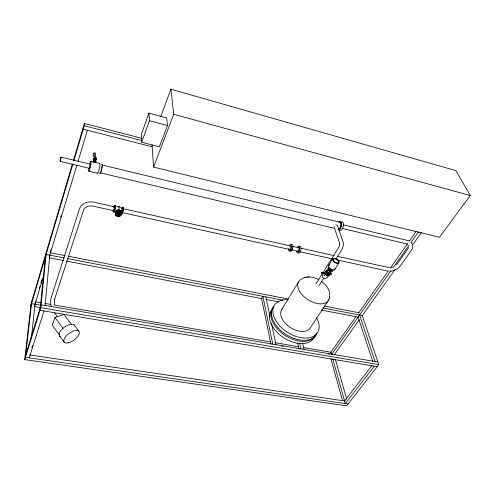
<?xml version="1.0" encoding="UTF-8"?>
<svg xmlns="http://www.w3.org/2000/svg" width="495" height="495" viewBox="0 0 495 495"><rect width="100%" height="100%" fill="white"/><g stroke="black" fill="none" stroke-linecap="round" stroke-linejoin="round"><path stroke-width="0.74" d="M328.501 273.655C326.533 271.712 331.687 271.019 330.363 272.943M95.244 162.366L95.294 160.912M95.337 159.452L95.541 152.887M94.019 162.335L94.347 160.603M94.118 159.421L94.335 152.868M113.615 209.694C113.757 211.736 115.106 206.396 114.135 207.479M322.567 275.214C321.49 279.811 327.671 279.298 328.433 275.523M73.823 160.986L84.261 125.767L84.385 123.484L142.022 138.359M330.258 274.397L330.184 273.939M83.37 126.906L83.247 129.201L152.188 146.805M326.867 273.797L326.118 274.991L325.153 273.549L326.211 275.065L327.808 275.845L328.748 274.614L330.419 274.162A2.648 1.485 32 0 0 330.53 273.791M329.46 273.574C330.456 272.993 330.573 274.781 329.719 273.84M117.791 213.005L117.934 212.504L118.627 212.398M45.076 305.489L49.809 255.148M94.124 159.631L94.279 159.285M322.839 307.933L362.266 315.556L378.805 364.611L346.611 405.813L24.75 359.605L40.819 307.68L46.363 251.974M94.285 158.815L94.291 158.647M45.596 254.572L40.002 310.309L377.19 366.677M95.288 161.686L95.356 161.945A1.281 1.033 5.9 0 0 95.714 160.504A1.281 1.033 5.9 0 0 93.84 160.256A1.281 1.033 5.9 0 0 93.784 161.778M94.78 158.796L95.696 159.05L94.842 158.703A0.792 0.433 18.9 0 0 94.452 159.285A0.792 0.433 18.9 0 0 95.665 159.582A0.792 0.433 18.9 0 0 95.374 158.815L95.17 158.685M325.407 272.516L326.125 271.384M329.416 273.976C329.707 274.812 329.187 273.958 330.239 274.329C330.87 273.11 328.55 273.902 329.788 274.527M329.658 273.89L329.788 274.645L330.382 274.416M31.377 338.06L35.232 302.389M24.75 359.605L31.123 303.485L72.4 163.987M31.804 301.17L25.468 357.285L348.065 403.951M119.054 208.649L119.035 206.706L117.049 206.613M95.677 159.068L94.997 158.716M89.36 167.52L89.428 167.056M412.756 246.454L412.298 248.731L411.289 250.594L400.177 266.124C397.671 269.354 393.605 271.112 389.565 271.223M123.001 210.418L123.168 209.936L123.008 210.635M115.818 214.112L116.455 212.528L117.853 213.63L117.965 214.459L118.942 214.267L116.455 212.856M120.935 213.852L120.297 215.43L118.905 214.007L120.297 215.43M95.436 158.214L95.399 158.561L94.403 158.171C96.11 157.094 92.955 159.718 95.875 157.973C96.779 158.344 95.325 159.563 96.247 158.542L94.929 157.862M329.311 297.953C331.186 291.592 326.731 285.071 321.682 281.531M332.56 269.954L332.263 271.074L333.042 269.849M329.057 266.749L328.03 269.002C328.996 265.697 329.781 270.449 331.693 269.942C331.273 272.609 328.569 270.363 328.105 269.002M328.389 267.844L328.055 269.082L328.928 267.783M121.77 210.61L121.553 211.365M94.056 152.695C93.035 153.357 92.435 157.416 94.174 156.129M73.495 160.275L84.385 123.484M30.839 305.972L72.944 163.944M39.297 288.455L39.965 286.234M40.85 283.276L41.964 279.582M50.187 252.215L50.849 250M60.625 217.46L61.293 215.238M34.334 306.56L43.721 275.381M49.228 257.091L76.923 165.058M78.043 161.358L87.398 130.265M25.078 356.734L41.104 304.815L377.926 362M31.847 347.645L32.54 345.448M29.242 357.829L43.981 310.978M94.848 157.719L94.551 158.357L95.189 158.27M94.823 158.592L94.774 158.74A0.792 0.433 18.9 0 0 94.434 159.334A0.792 0.433 18.9 0 0 95.646 159.631A0.792 0.433 18.9 0 0 95.362 158.864L95.337 158.994M95.535 159.056L94.799 158.833M95.151 158.48L95.43 158.153L94.898 158.815M95.479 158.276L95.331 158.555A1.281 1.033 6 0 1 95.838 159.953M94.978 157.707L95.752 157.899L95.318 157.899M95.306 158.307L95.875 157.973M96.247 158.542L95.541 158.282L95.844 158.839M123.02 208.191L123.008 207.764M71.664 324.677L63.973 314.517L54.908 317.493L52.309 325.252L59.468 334.898M89.904 164.996L90.331 164.167L89.335 168.164M94.755 158.876C94.811 159.452 96.451 158.932 94.984 158.802M148.946 113.157L141.304 134.56L141.688 142.257L159.39 146.792L167.471 125.544L166.722 117.977L148.946 113.157L149.447 120.718L141.688 142.257M116.455 212.528L115.873 214.465L117.903 214.069L117.909 214.397L115.978 214.768L116.152 215.096L117.507 215.969L118.039 214.174M118.862 211.903L117.507 215.969M331.594 269.917L330.765 271.26M118.33 213.704L118.862 212.231L116.746 212.64L118.144 213.741L116.746 212.312L117.736 211.91M118.497 214.199L120.007 215.647L117.903 216.055L118.429 214.261L118.373 214.595M119.252 211.99L120.786 213.524L118.856 213.896L118.85 213.568L120.78 213.197L119.252 211.99L118.757 214.267L118.212 214.434L118.522 214.255M117.903 216.055L118.435 214.589L118.002 213.735L118.441 214.459M118.72 213.791L119.258 212.318M160.813 116.467L170.905 89.187L455.87 170.608L470.25 195.506L439.436 237.297L153.561 167.075L152.039 144.726M153.561 167.075L173.726 114.302L170.905 89.187M122.03 213.036L122.017 213.531M330.641 273.859A2.648 1.485 32 0 1 330.394 274.162L330.109 273.89L330.171 274.354M329.484 274.273L330.004 274.552M330.115 274.614L329.719 274.422C329.169 273.871 330.778 273.853 329.911 274.323M408.814 247.519L396.278 265.141M118.522 207.213L118.899 206.675M118.608 214.459C119.549 213.456 116.944 213.908 118.336 214.533M120.842 214.36L120.297 215.102M281.544 309.802L298.479 281.958M315.853 284.025L339.607 245.959L339.681 243.336L339.762 243.658L334.379 227.83M328.587 265.413L332.844 258.675M325.896 272.498L326.539 273.364M318.91 285.819L323.421 278.716M335.734 259.349L342.293 249.016L343.567 244.66L343.252 242.414L337.497 225.769A1.813 1.312 -18.9 0 0 337.305 225.485M329.033 270.381L329.893 269.057M329.125 270.456L329.986 269.132M322.035 272.392L321.472 272.832L321.688 273.166L327.783 274.471L328.278 273.574L322.165 272.3M328.717 273.574L328.197 274.385L330.938 274.298L327.758 274.391L321.793 273.129L321.533 272.609L322.016 272.312L328.303 273.661C330.221 273.166 331.891 274.088 328.717 273.574L327.783 274.471M330.499 274.403A1.306 0.897 -16.6 0 0 330.808 273.023A1.306 0.897 -16.6 0 0 328.928 273.203A1.306 0.897 -16.6 0 0 328.952 274.552L328.705 274.774L328.569 274.094M328.668 274.199L329.187 273.389M328.692 274.279L329.212 273.469M327.647 275.331L327.808 275.845L328.748 274.614M330.202 274.552A1.306 0.897 -16.6 0 1 329.225 274.645L328.303 274.162A2.648 1.485 32 0 1 327.69 273.859M327.869 275.802L326.211 275.065L326.96 273.871L328.699 274.694L330.085 274.478L329.212 275.696L330.177 274.137M332.986 269.893L332.312 270.994M330.295 274.168L330.047 274.391M330.988 274.298L331.13 273.791L331.068 274.137L330.74 273.716M334.595 269.676L338.908 262.956A3.725 2.036 31.8 0 0 335.567 258.446A3.725 2.036 31.8 0 0 333.141 261.063A3.725 2.036 31.8 0 0 338.908 262.956M328.822 299.791L310.817 327.133A17.028 10.581 32.6 0 1 289.785 327.164A17.028 10.581 32.6 0 1 282.831 308.175M355.874 316.862L330.901 352.23L331.384 353.956M358.553 313.075L388.433 270.759M390.221 268.234L407.614 243.602M409.396 241.077L416.091 231.604M331.545 354.531L390.871 270.876M393.544 267.102L409.161 245.087M410.943 242.575L418.522 231.883M334.156 354.971L359.215 319.826M361.901 316.064L395.016 269.62M412.019 245.774L421.412 232.594M344.582 400.956L372.073 365.397M374.338 366.201L345.312 403.555L332.789 358.949M93.809 159.73L93.815 160.089A1.281 1.033 6 0 1 94.712 158.375M324.968 274.805L323.953 275.709L324.324 275.542M118.88 214.05L118.614 214.552L120.007 215.647M289.934 246.151C291.66 245.174 290.85 250.136 289.402 249.276M329.515 274.007L329.868 273.785M329.93 273.983L329.8 274.335M330.146 273.908L329.744 273.921M329.491 274.558L329.781 274.645M95.386 158.171L95.752 157.899M327.975 275.82L329.305 275.647M120.007 215.319L117.897 215.721M95.393 158.351L96.197 158.604L95.826 158.122M330.419 274.162L329.831 273.921M318.953 279.755C313.409 276.594 305.378 275.356 300.286 279.935A17.616 10.327 32.2 0 0 308.837 300.261A17.616 10.327 32.2 0 0 329.447 297.068M118.559 213.221C119.827 212.652 117.253 212.157 117.989 213.135M298.299 247.766C300.007 247.624 298.59 252.469 297.439 250.798M94.854 161.723C96.333 160.937 93.351 160.269 94.267 161.599M391.335 267.535L393.135 267.028M90.307 164.161L60.996 157.138L60.384 159.006L60.056 161.333L89.341 168.294M60.056 161.333L60.996 157.138M95.386 158.128L94.403 158.251M118.955 214.199L120.885 213.828L120.885 213.5L120.941 214.18M330.87 271.285L332.256 271.037M304.276 277.528L306.232 277.28M307.55 277.107L309.165 276.903M329.93 274.292L329.596 274.106M95.3 158.153L95.671 159M330.01 274.013L329.633 274.156M95.566 159.056L95.634 159.068A0.903 0.495 18.9 0 0 95.25 158.907A0.786 0.637 6 0 1 95.399 159.081M389.528 267.708L337.256 256.299M118.429 214.273L117.903 214.069M29.613 354.971L345.04 401.024M95.399 158.412L95.801 158.988M34.65 306.615L39.99 307.513M40.819 307.68L378.805 364.611M31.525 303.658L40.67 305.211M281.556 346.055L283.084 346.314M328.061 353.937L329.583 354.197M331.106 354.457L332.634 354.717M35.615 301.82L40.949 302.73M44.754 303.379L50.849 304.425M53.899 304.945L271.031 342.014M274.843 342.664L298.46 346.692M303.027 347.471L331.217 352.285M49.141 257.765L63.546 260.531M66.578 261.113L262.214 298.689M266.007 299.413L278.895 301.894M321.36 310.049L358.516 317.184M50.15 252.71L65.303 255.655M68.329 256.243L288.01 298.968M324.374 306.04L359.215 312.821M46.115 254.43L64.313 257.951M67.345 258.538L282.657 300.162M330.926 271.198L329.088 270.301M331.656 270.06L329.905 269.231L328.81 267.776M114.24 210.827L93.116 206.174C89.737 205.512 86.303 206.112 83.958 208.884L54.481 299.611L54.561 299.302L54.549 304.524M121.034 212.324L290.039 249.554M291.549 249.888L298.337 251.38M299.846 251.714L331.539 258.693M337.571 260.024L387.368 270.994M114.821 206.867L93.71 202.177C88.382 200.989 81.644 203.037 79.577 208.488L50.948 298.442L50.502 302.884L51.233 306.516M123.113 208.711L290.509 245.91M292.768 246.411L298.801 247.754M301.065 248.255L334.243 255.63M88.76 171.183L97.565 173.262M342.392 228.436L407.707 244.171M100.002 172.786L334.583 228.325M343.573 224.872L409.414 240.941M90.95 161.283L99.761 163.406M102.583 165.138L340.337 222.354M84.261 125.767L141.855 140.568M149.447 120.718L167.471 125.544M173.726 114.302L470.25 195.506M328.835 274.174L328.309 274.013A2.413 1.349 32 0 1 326.341 272.3A2.413 1.349 32 0 1 326.867 270.87M118.317 213.543L118.701 213.661M118.324 213.834L118.757 214.267M94.805 160.547L95.182 160.776M117.507 215.641L116.152 214.768M329.225 274.645L328.729 273.84M119.035 206.706L120.743 207.436M328.253 273.048L328.204 273.023A2.413 1.349 32 0 1 326.657 271.155A2.413 1.349 32 0 1 327.777 270.097M327.554 274.057L328.643 274.589M328.154 272.733L327.888 272.547A1.999 1.12 32 0 1 327.028 271.124A1.999 1.12 32 0 1 327.956 270.418M74.132 324.924L78.81 331.081M54.271 312.531L57.463 316.775M325.945 272.417L326.595 273.283M54.908 317.493L63.063 328.383M59.753 336.161L64.381 342.398M118.856 212.553C119.512 213.716 117.488 213.06 117.804 214.094M411.432 242.637L412.397 244.258M95.393 160.85L95.615 160.578L95.393 160.85A0.767 0.619 5.9 0 0 94.149 160.597A0.767 0.619 5.9 0 0 94.359 161.624M118.942 213.71L117.791 212.825M118.831 213.766L118.262 213.506L117.928 213.939M359.556 315.03L375.074 361.517M358.089 317.103L372.754 361.412M330.245 274.614L330.221 274.527A2.648 1.485 32 0 1 326.917 273.791M335.412 359.389L346.704 399.149M330.833 358.615L342.521 400.61M302.624 343.536L304.091 349.464M299.562 343.01L301.003 348.944M297.582 342.973L299.011 348.907M94.298 158.839L94.304 158.87A0.786 0.637 6 0 0 94.031 159.074M265.846 296.913L269.961 316.324M271.384 323.043L275.975 344.693M272.795 344.155L262.851 296.332L261.57 298.565L270.938 344.149M117.81 213.927L115.873 214.137L115.873 214.465M116.746 212.312L116.746 212.64M334.057 226.778A1.813 1.312 -18.9 0 1 334.094 226.419M335.734 225.107A1.813 1.312 -18.9 0 1 337.008 225.262M60.811 336.711A9.151 4.177 -35.8 0 1 63.874 327.566L65.86 326.199A9.151 4.177 -35.8 0 1 74.652 325.883M334.892 268.63A3.7 2.048 31.9 0 1 332.436 270.084A3.7 2.048 31.9 0 1 328.569 267.343A3.7 2.048 31.9 0 1 329.701 264.949M331.563 269.354A2.939 1.627 31.9 0 1 330.877 269.02M95.263 158.703A0.903 0.495 18.9 0 1 95.795 159.607A0.903 0.495 18.9 0 1 94.372 159.31A0.903 0.495 18.9 0 1 94.817 158.61A0.903 0.495 18.9 0 0 94.335 159.328A0.903 0.495 18.9 0 0 95.752 159.675A0.903 0.495 18.9 0 0 95.294 158.771M95.306 158.573A0.903 0.495 18.9 0 1 95.838 159.477A0.903 0.495 18.9 0 1 94.415 159.173A0.903 0.495 18.9 0 1 94.861 158.48M95.349 158.697A1.281 1.033 6 0 1 95.838 160.126M93.833 160.287A1.281 1.033 6 0 1 94.706 158.542M93.963 159.613A0.767 0.619 6 0 1 94.848 158.969A0.687 0.377 18.9 0 0 94.477 159.452A0.687 0.377 18.9 0 0 95.578 159.675M95.77 159.266A0.903 0.495 18.9 0 1 95.362 159.891A0.903 0.495 18.9 0 1 94.186 159.316A0.903 0.495 18.9 0 1 94.799 158.796M95.535 159.761A0.687 0.377 18.9 0 1 94.792 160.071A0.687 0.377 18.9 0 1 94.328 159.371M95.318 157.787A1.139 0.625 18.9 0 1 96.321 158.901A1.139 0.625 18.9 0 1 94.576 158.753A1.139 0.625 18.9 0 1 94.768 157.744M94.044 162.119A1.281 1.033 5.9 0 1 93.833 160.423A1.281 1.033 5.9 0 1 95.869 160.918A1.281 1.033 5.9 0 1 94.687 162.273M94.298 161.791A0.792 0.637 5.9 0 1 94.143 160.745A0.792 0.637 5.9 0 1 95.399 161.024A0.792 0.637 5.9 0 1 94.7 161.877M94.372 161.562A0.749 0.6 5.9 0 1 94.1 160.615L94.118 160.25L94.124 160.64A0.749 0.6 5.9 0 1 95.281 160.689M118.936 212.126A1.046 0.804 1 0 1 118.59 213.586M117.593 213.333A1.046 0.804 1 0 1 117.89 212.083M119.147 211.978A1.046 0.804 1 0 1 119.072 213.11M116.034 212.763A2.444 1.875 1 0 1 118.577 210.35A2.444 1.875 1 0 1 120.526 213.097A2.444 1.875 1 0 0 118.701 210.251A2.444 1.875 1 0 0 115.997 212.559M120.161 213.5A2.444 1.875 1 0 1 119.672 213.809M116.715 213.586A2.444 1.875 1 0 1 116.306 213.209M120.533 213.388A2.444 1.875 1 0 1 116.424 213.63A2.444 1.875 1 0 1 117.841 210.672A2.444 1.875 1 0 1 120.749 212.93M121.721 208.29A3.428 0.613 -77.8 0 1 122.68 207.696A3.428 0.613 -77.8 0 1 121.937 212.126A3.428 0.613 -77.8 0 1 120.848 213.475M122.964 207.467A3.428 0.613 -77.8 0 1 123.125 210.765A3.428 0.613 -77.8 0 1 121.628 213.642M123.014 210.4A2.11 0.377 -77.8 0 0 122.964 208.574A2.11 0.377 -77.8 0 1 123.045 209.861M122.896 210.944A2.11 0.377 -77.8 0 1 122.463 212.299M122.098 212.671A2.11 0.377 -77.8 0 0 122.321 212.553A2.11 0.377 -77.8 0 1 122.042 212.658M122.84 210.932A2.11 0.377 -77.8 0 1 122.556 211.91M122.03 208.556A1.999 0.359 -77.8 0 1 122.024 209.571M121.85 210.573A1.999 0.359 -77.8 0 1 121.584 211.526M121.306 212.169A1.999 0.359 -77.8 0 1 121.015 212.225M121.968 208.618A2.054 0.365 -77.8 0 1 122.191 210.097M122.079 210.623A2.054 0.365 -77.8 0 1 121.523 212.268A2.054 0.365 -77.8 0 1 121.188 212.083M115.997 212.275A2.444 1.875 1 0 1 118.701 209.96A2.444 1.875 1 0 1 120.464 212.788M120.075 213.456A2.444 1.875 1 0 1 119.567 213.747M116.622 213.407A2.444 1.875 1 0 1 116.238 213.017M116.381 211.445A2.153 1.652 1 0 1 117.074 210.777M117.562 210.567A2.153 1.652 1 0 1 119.215 210.598M120.087 211.13A2.153 1.652 1 0 1 120.365 211.507M116.387 211.557A2.153 1.652 1 0 1 117.074 210.882M118.107 210.573A2.153 1.652 1 0 1 118.67 210.585M120.087 211.241A2.153 1.652 1 0 1 120.365 211.619M117.89 209.639A1.856 1.429 1 0 1 119.685 210.035M119.976 210.332A1.856 1.429 1 0 1 120.155 210.678M116.498 211.792A1.862 1.429 1 0 1 116.566 211.427M118.862 210.443A1.862 1.429 1 0 1 119.307 210.598M119.147 216.111A3.094 2.37 0.9 0 1 115.335 213.357A3.094 2.37 0.9 0 1 120.174 211.897A3.094 2.37 0.9 0 1 119.895 215.882M113.856 207.337A3.44 0.582 -77.8 0 1 115.013 205.988A3.44 0.582 -77.8 0 1 114.017 211.13A3.44 0.582 -77.8 0 1 113.207 210.672M115.335 205.772A3.44 0.582 -77.8 0 1 115.533 208.63A3.44 0.582 -77.8 0 1 114.085 212.231M114.023 207.442A2.122 0.359 -77.8 0 1 114.605 207.232A2.122 0.359 -77.8 0 1 113.955 210.295A2.122 0.359 -77.8 0 1 113.491 209.967M115.638 207.368A2.005 0.34 -77.8 0 1 115.632 207.714M327.294 275.22A1.745 0.984 32 0 1 326.886 275.022M326.514 274.762A1.745 0.984 32 0 1 326.193 274.459M331.483 269.416A1.757 0.978 31.9 0 1 330.66 269.094M330.283 268.835A1.757 0.978 31.9 0 1 329.961 268.531M331.675 271.074A1.999 1.114 32 0 1 329.225 270.926A1.999 1.114 32 0 1 328.408 268.835M330.394 271.842A1.999 1.12 32 0 1 330.357 273.067M330.71 271.817A2.413 1.349 32 0 1 330.895 273.03M330.586 270.728A1.627 0.903 32 0 1 330.208 270.61M329.478 270.183A1.627 0.903 32 0 1 329.181 269.905M327.121 273.469A2.648 1.485 32 0 1 326.719 270.703M326.428 273.333A2.648 1.485 32 0 1 327.016 270.969M330.604 270.79A1.757 0.978 32 0 1 329.788 270.462M329.41 270.202A1.757 0.978 32 0 1 329.088 269.905M322.926 274.546A1.603 1.268 7.3 0 1 322.975 273.277A1.603 1.268 7.3 0 1 324.392 272.745M316.689 333.68A25.474 15.908 32.7 0 1 286.289 334.676A25.474 15.908 32.7 0 1 273.685 306.603M316.509 317.685A25.548 15.877 32.6 0 1 305.848 338.073A25.548 15.877 32.6 0 1 274.62 318.353A25.548 15.877 32.6 0 1 288.09 299.735M314.999 335.641A25.369 15.951 32.7 0 1 286.06 339.149A25.369 15.951 32.7 0 1 270.907 311.108M316.46 333.463A25.443 15.92 32.7 0 1 285.578 335.796A25.443 15.92 32.7 0 1 273.952 306.683M339.452 222.484A3.583 1.634 -75.9 0 1 341.061 225.559A3.583 1.634 -75.9 0 1 338.339 229.21M340.189 222.868A3.044 1.386 -75.9 0 1 340.492 223.115M340.851 224.13A3.044 1.386 -75.9 0 1 340.801 225.59M340.622 226.37A3.044 1.386 -75.9 0 1 340.356 227.106M340.022 227.75A3.044 1.386 -75.9 0 1 339.644 228.263M99.551 163.529A5.049 0.693 -77.5 0 1 99.334 168.541A5.049 0.693 -77.5 0 1 97.435 173.033M101.648 164.55A5.043 0.712 -77.5 0 1 101.865 168.467A5.043 0.712 -77.5 0 1 99.804 173.597M338.722 222.366A4.474 2.036 -75.9 0 1 341.612 224.062A4.474 2.036 -75.9 0 1 338.79 230.113M341.754 221.915A4.474 2.048 -75.9 0 1 343.332 226.178A4.474 2.048 -75.9 0 1 340.114 230.565M339.638 230.28A4.474 2.048 -75.9 0 1 339.273 229.717M102.075 165.745A4.034 0.569 -77.5 0 1 101.741 168.35M101.518 169.383A4.034 0.569 -77.5 0 1 101.258 170.385M100.992 171.282A4.034 0.569 -77.5 0 1 100.726 172.019M100.479 172.538A4.034 0.569 -77.5 0 1 100.275 172.811M89.873 163.61A5.068 0.637 -77.6 0 1 91.092 162.558A5.068 0.637 -77.6 0 1 89.409 170.15A5.068 0.637 -77.6 0 1 88.784 168.529M292.397 247.964A1.844 0.743 -77.4 0 1 292.291 248.434M291.951 249.263A1.844 0.743 -77.4 0 1 291.741 249.56M291.499 244.679A3.508 1.417 -77.4 0 1 292.892 246.392A3.508 1.417 -77.4 0 1 291.679 250.705A3.508 1.417 -77.4 0 1 289.866 250.476M289.439 245.347A3.514 1.411 -77.4 0 1 291.592 245.6A3.514 1.411 -77.4 0 1 290.144 250.748A3.514 1.411 -77.4 0 1 288.492 248.688M297.21 247.884A3.496 1.442 -77.4 0 1 299.617 246.788A3.496 1.442 -77.4 0 1 298.72 252.035A3.496 1.442 -77.4 0 1 296.629 251.293M299.209 246.863A3.496 1.448 -77.4 0 1 300.979 247.469A3.496 1.448 -77.4 0 1 300.23 251.881A3.496 1.448 -77.4 0 1 298.207 252.778M122.135 208.018L122.315 207.461L122.135 208.018M122.209 210.326L122.389 209.762L122.209 210.326M121.164 213.289L121.349 212.757L121.164 213.289M115.323 208.797L115.502 208.234L115.323 208.797M114.493 206.316L114.667 205.753L114.493 206.316M114.537 208.624L114.716 208.061L114.537 208.624M113.51 211.606L113.683 211.049L113.51 211.606M93.685 161.63L93.939 161.432L93.685 161.63M118.2 212.943L118.546 212.986L118.2 212.943M68.52 342.763A9.195 4.115 -36 0 0 79.318 332.027A9.195 4.115 -36 0 0 66.844 335.332A9.195 4.115 -36 0 0 68.52 342.763M333.568 260.815A2.964 1.615 31.8 0 0 338.172 262.622A2.964 1.615 31.8 0 0 335.876 259.021A2.964 1.615 31.8 0 0 333.568 260.815M94.557 158.549A1.139 0.625 18.9 0 0 96.401 158.703A1.139 0.625 18.9 0 0 95.083 157.589A1.139 0.625 18.9 0 0 94.557 158.549M116.164 215.783A3.094 2.37 0.9 0 0 121.355 214.799A3.094 2.37 0.9 0 0 117.612 211.841A3.094 2.37 0.9 0 0 116.164 215.783"/></g></svg>
